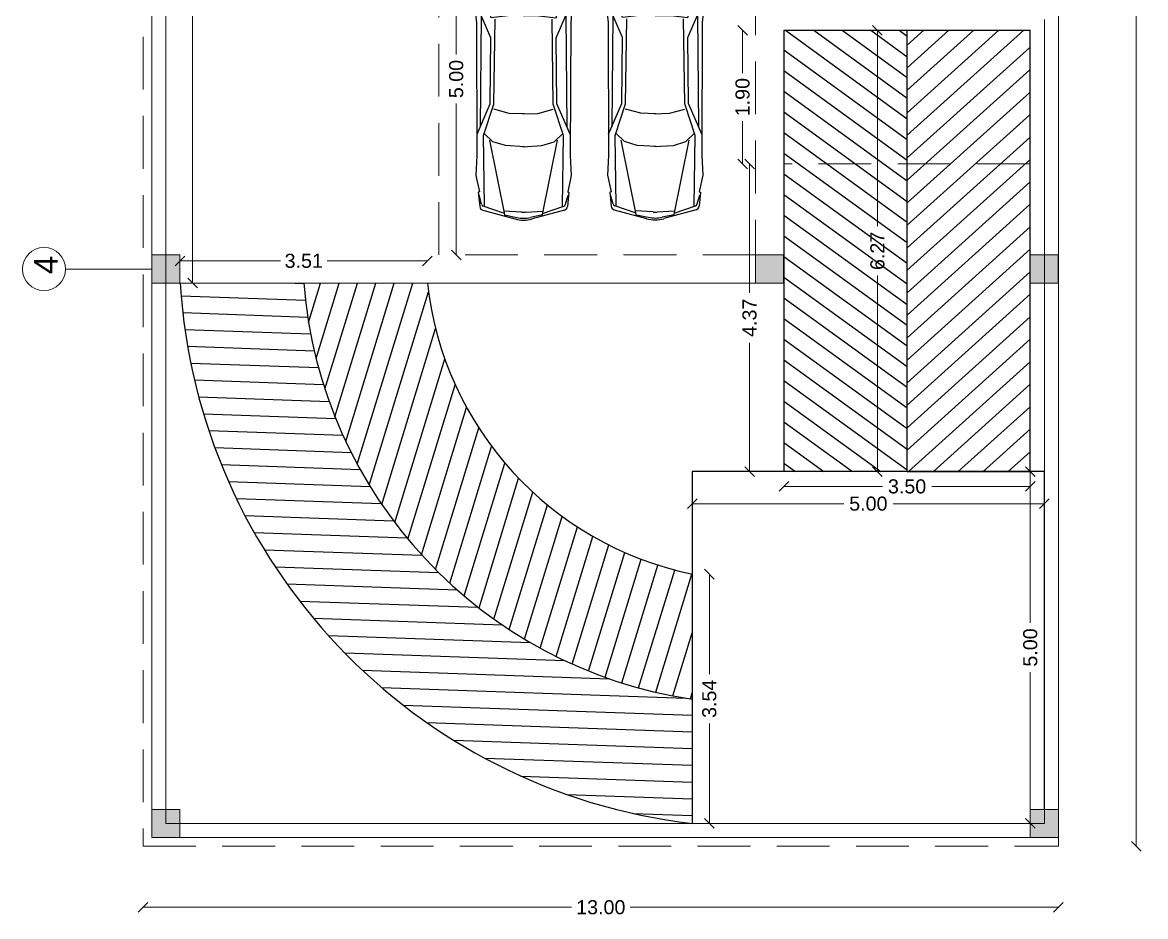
# Model space of a CAD drawing. Header units: metres. Extents: x -355 to 973, y -73 to 238.
# Drawn here: x -61.97 to -46.02, y 142.23 to 154.93 of the extents above; entities that cross this region are included whole.
import ezdxf

# ---------------------------------------------------------------- set-up
doc = ezdxf.new("R2010")
doc.units = ezdxf.units.M
doc.header["$LTSCALE"] = 3
doc.header["$MEASUREMENT"] = 0
for name, pattern in [('1', [30, 6, 6, 6, 6, 6]), ('202$0$HIDDEN', [0.375, 0.25, -0.125]), ('ACAD_ISO02W100', [15, 12, -3]), ('DASHED2', [0.375, 0.25, -0.125])]:
    doc.linetypes.add(name, pattern=pattern)
for name, color, linetype in [('01B', 10, 'Continuous'), ('1', 1, 'Continuous'), ('4', 4, 'ACAD_ISO02W100'), ('CAR', 1, 'Continuous')]:
    doc.layers.add(name, color=color, linetype=linetype)
for name, color, linetype, lineweight in [('05', 21, 'Continuous', 5), ('15', 63, 'DASHED2', 15), ('alaem', 230, 'Continuous', 5)]:
    doc.layers.add(name, color=color, linetype=linetype, lineweight=lineweight)
doc.styles.get("Standard").update_dxf_attribs({"font": 'arial.ttf'})
doc.dimstyles.new('ahmad', dxfattribs={"dimtxt": 0.2, "dimasz": 0.1375, "dimexe": 0, "dimexo": 0.0625, "dimgap": 0.09, "dimtad": 0, "dimzin": 0, "dimdsep": 46, "dimtxsty": 'Standard', "dimblk": 'OBLIQUE', "dimcen": 0.09, "dimclrd": 245, "dimclrt": 61, "dimadec": 0, "dimazin": 0, "dimtfac": 1, "dimtofl": 0, "dimtmove": 0, "dimatfit": 3, "dimldrblk": 'OBLIQUE', "dimfxl": 0, "dimfxlon": 1, "dimtolj": 1, "dimtzin": 0, "dimlwd": 13, "dimarcsym": 0})

# ---------------------------------------------------------------- blocks, each defined once
blk = doc.blocks.new('_Oblique')
at = {"color": 0, "linetype": 'ByBlock', "lineweight": -2}
blk.add_line((-0.5, -0.5), (0.5, 0.5), dxfattribs=at)
blk = doc.blocks.new('*D1168')
at = {"layer": '05', "color": 245, "linetype": '1', "lineweight": 13, "transparency": 16777216}
for p, q in [((-46.149, 168.227), (-46.149, 156.156)), ((-46.149, 143.227), (-46.149, 155.298))]:
    blk.add_line(p, q, dxfattribs=at)
at = {"layer": 'Defpoints', "color": 0, "linetype": '1', "transparency": 16777216}
for p in [(-47.254, 168.227), (-47.254, 143.227), (-46.149, 143.227)]:
    blk.add_point(p, dxfattribs=at)
at = {"layer": '05', "color": 245, "linetype": '1', "lineweight": 13, "transparency": 16777216, "xscale": 0.1375, "yscale": 0.1375, "zscale": 0.1375}
for p, rotation in [((-46.149, 168.227), 90), ((-46.149, 143.227), 270)]:
    blk.add_blockref('_Oblique', p, dxfattribs=dict(at, rotation=rotation))
at = {"layer": '05', "color": 61, "linetype": '1', "transparency": 16777216, "insert": (-46.149, 155.727), "char_height": 0.2, "attachment_point": 5, "rotation": 90}
blk.add_mtext('\\A1;25.00', dxfattribs=at)
blk = doc.blocks.new('*D1169')
at = {"layer": '4', "color": 245, "linetype": '1', "lineweight": 13, "transparency": 16777216}
for p, q in [((-60.254, 142.359), (-54.171, 142.359)), ((-47.254, 142.359), (-53.336, 142.359))]:
    blk.add_line(p, q, dxfattribs=at)
at = {"layer": 'Defpoints', "color": 0, "linetype": '1', "transparency": 16777216}
for p in [(-60.254, 143.35), (-47.254, 143.35), (-60.254, 142.359)]:
    blk.add_point(p, dxfattribs=at)
at = {"layer": '4', "color": 245, "linetype": '1', "lineweight": 13, "transparency": 16777216, "xscale": 0.1375, "yscale": 0.1375, "zscale": 0.1375, "rotation": 180}
blk.add_blockref('_Oblique', (-60.254, 142.359), dxfattribs=at)
at = {"layer": '4', "color": 245, "linetype": '1', "lineweight": 13, "transparency": 16777216, "xscale": 0.1375, "yscale": 0.1375, "zscale": 0.1375}
blk.add_blockref('_Oblique', (-47.254, 142.359), dxfattribs=at)
at = {"layer": '4', "color": 61, "linetype": '1', "transparency": 16777216, "insert": (-53.754, 142.359), "char_height": 0.2, "attachment_point": 5}
blk.add_mtext('\\A1;13.00', dxfattribs=at)
blk = doc.blocks.new('fghhyh')
at = {"layer": 'alaem', "linetype": '1'}
h = blk.add_hatch(color=256, dxfattribs=at)
h.dxf.hatch_style = 1
h.paths.add_polyline_path([(280.396, 190.296), (280.396, 190.696), (279.996, 190.696), (279.996, 190.296)])
blk.add_lwpolyline([(279.996, 190.696), (279.996, 190.296), (280.396, 190.296), (280.396, 190.696)], close=True, dxfattribs=at)
blk = doc.blocks.new('*D1170')
at = {"layer": '01B', "color": 245, "linetype": '1', "lineweight": 13, "transparency": 16777216}
for p, q in [((-49.825, 154.819), (-49.825, 152.035)), ((-49.825, 148.55), (-49.825, 151.334))]:
    blk.add_line(p, q, dxfattribs=at)
at = {"layer": 'Defpoints', "color": 0, "linetype": '1', "transparency": 16777216}
for p in [(-49.404, 154.819), (-49.825, 148.55), (-49.404, 148.55)]:
    blk.add_point(p, dxfattribs=at)
at = {"layer": '01B', "color": 245, "linetype": '1', "lineweight": 13, "transparency": 16777216, "xscale": 0.1375, "yscale": 0.1375, "zscale": 0.1375}
for p, rotation in [((-49.825, 154.819), 90), ((-49.825, 148.55), 270)]:
    blk.add_blockref('_Oblique', p, dxfattribs=dict(at, rotation=rotation))
at = {"layer": '01B', "color": 61, "linetype": '1', "transparency": 16777216, "insert": (-49.825, 151.685), "char_height": 0.2, "attachment_point": 5, "rotation": 90}
blk.add_mtext('\\A1;6.27', dxfattribs=at)
blk = doc.blocks.new('*D1171')
at = {"layer": '01B', "color": 245, "linetype": '1', "lineweight": 13, "transparency": 16777216}
for p, q in [((-51.74, 154.819), (-51.74, 154.21)), ((-51.74, 152.92), (-51.74, 153.53))]:
    blk.add_line(p, q, dxfattribs=at)
at = {"layer": 'Defpoints', "color": 0, "linetype": '1', "transparency": 16777216}
for p in [(-51.154, 154.819), (-51.74, 152.92), (-51.154, 152.92)]:
    blk.add_point(p, dxfattribs=at)
at = {"layer": '01B', "color": 245, "linetype": '1', "lineweight": 13, "transparency": 16777216, "xscale": 0.1375, "yscale": 0.1375, "zscale": 0.1375}
for p, rotation in [((-51.74, 154.819), 90), ((-51.74, 152.92), 270)]:
    blk.add_blockref('_Oblique', p, dxfattribs=dict(at, rotation=rotation))
at = {"layer": '01B', "color": 61, "linetype": '1', "transparency": 16777216, "insert": (-51.74, 153.87), "char_height": 0.2, "attachment_point": 5, "rotation": 90}
blk.add_mtext('\\A1;1.90', dxfattribs=at)
blk = doc.blocks.new('*D1172')
at = {"layer": '01B', "color": 245, "linetype": '1', "lineweight": 13, "transparency": 16777216}
for p, q in [((-51.641, 152.92), (-51.641, 151.089)), ((-51.641, 148.55), (-51.641, 150.381))]:
    blk.add_line(p, q, dxfattribs=at)
at = {"layer": 'Defpoints', "color": 0, "linetype": '1', "transparency": 16777216}
for p in [(-51.154, 152.92), (-51.641, 148.55), (-51.154, 148.55)]:
    blk.add_point(p, dxfattribs=at)
at = {"layer": '01B', "color": 245, "linetype": '1', "lineweight": 13, "transparency": 16777216, "xscale": 0.1375, "yscale": 0.1375, "zscale": 0.1375}
for p, rotation in [((-51.641, 152.92), 90), ((-51.641, 148.55), 270)]:
    blk.add_blockref('_Oblique', p, dxfattribs=dict(at, rotation=rotation))
at = {"layer": '01B', "color": 61, "linetype": '1', "transparency": 16777216, "insert": (-51.641, 150.735), "char_height": 0.2, "attachment_point": 5, "rotation": 90}
blk.add_mtext('\\A1;4.37', dxfattribs=at)
blk = doc.blocks.new('CARP5')
at = {"layer": 'CAR'}
for p, q in [((-174.7, 46.5), (-186.8, 2.3)), ((-150.4, 52.6), (-169.9, 50.6)), ((-166.7, 48.1), (-154.4, 51.5)), ((-149.8, 50.5), (-150.4, 52.6)), ((-127.1, 55.7), (-149.8, 51)), ((-100, 54.6), (-127.1, 55.7)), ((82.4, 55.1), (-100, 54.6)), ((-70.8, 54.3), (-28.9, 36.1)), ((92.4, 48.6), (-60.6, 49.9)), ((61.7, 35.2), (92.4, 48.6)), ((94.5, 56.3), (82.4, 55.1)), ((125.1, 53.9), (110.6, 56)), ((182.5, 48.2), (125.1, 53.9)), ((184.9, 0.1), (180.8, 48.1)), ((186.7, 0.1), (182.5, 48.2)), ((-183.3, 15.9), (-78.9, 36.9)), ((-179.4, 16.5), (-169.2, 45.7)), ((-169.4, 43.9), (-72.5, 45.4)), ((-86.3, 15.3), (-80.9, 32.6)), ((-80.9, 32.6), (-69.6, 44.3)), ((-72.5, 45.4), (-29.2, 31.2)), ((-42, 10.1), (-36.4, 31.3)), ((-29.2, 31.2), (87.3, 29.5)), ((-28.9, 36.1), (61.7, 35.2)), ((89.3, 35.1), (116.6, 42.7)), ((91.9, 11.8), (89.3, 35.1)), ((116.8, 42.8), (116.8, 42.8)), ((126.1, 41.3), (129.9, 38.8)), ((129.1, 40.3), (181.1, 40.4)), ((129.1, 40.3), (137.2, 24)), ((-181.4, 16.2), (-184.9, -0.1)), ((-177.7, -6.8), (-176.2, 17.3)), ((137.2, 24), (140, 8.1)), ((-87.8, -10.8), (-86.3, 15.3)), ((-42.8, -10.5), (-42, 10.1)), ((92.2, -10.3), (91.9, 11.8)), ((139.9, 8.1), (140.7, -9)), ((-177.7, -12.3), (-176.2, -36.4)), ((-87.8, -8.4), (-86.3, -34.5)), ((-42.8, -8.6), (-42, -29.2)), ((92.2, -8.9), (91.9, -31)), ((140, -27.2), (140.7, -10.1)), ((-174.7, -65.6), (-186.8, -21.5)), ((-181.4, -35.4), (-184.9, -19)), ((-42, -29.2), (-36.4, -50.4)), ((137.2, -43.1), (140, -27.2)), ((184.9, -19.3), (180.8, -67.3)), ((186.7, -19.3), (182.5, -67.3)), ((-183.3, -35), (-78.9, -56.1)), ((-179.4, -35.6), (-169.2, -64.9)), ((-86.3, -34.5), (-80.9, -51.7)), ((91.9, -31), (89.3, -54.3)), ((129.1, -59.4), (137.2, -43.1)), ((-80.9, -51.7), (-69.6, -63.5)), ((-72.5, -64.5), (-29.2, -50.3)), ((-70.8, -73.5), (-28.9, -55.2)), ((-29.2, -50.3), (87.3, -48.6)), ((-28.9, -55.2), (61.7, -54.4)), ((61.7, -54.4), (92.4, -67.7)), ((89.3, -54.3), (116.8, -61.9)), ((126.1, -60.4), (129.9, -57.9)), ((129.1, -59.4), (181.1, -59.6)), ((-150.4, -71.7), (-169.9, -69.7)), ((-169.4, -63), (-72.5, -64.5)), ((-166.7, -67.3), (-154.4, -70.7)), ((-149.8, -69.7), (-150.4, -71.7)), ((-127.1, -74.9), (-149.8, -70.1)), ((-100, -73.7), (-127.1, -74.9)), ((82.4, -74.2), (-100, -73.7)), ((92.4, -67.7), (-60.6, -69)), ((94.5, -75.4), (82.4, -74.2)), ((125.1, -73), (110.6, -75.1)), ((182.5, -67.3), (125.1, -73))]:
    blk.add_line(p, q, dxfattribs=at)
for centre, radius, start, end in [((-169.3, 45), 5.63, 95.8102, 164.6615), ((-165.7, 44.5), 3.75, 105.4862, 160.7894), ((101.1, -11), 67.6, 81.9284, 95.6257), ((119.9, 31.9), 11.3, 56.264, 106.8198), ((-143.4, -9.6), 45.1, 164.6615, 195.3385), ((72.7, -9.6), 112.6, 355.0592, 4.9408), ((74.5, -9.6), 112.6, 355.0592, 4.9408), ((-140.9, -9.6), 45.1, 167.9052, 192.0948), ((-132.7, -9.6), 45.1, 176.4735, 183.5265), ((119.9, -51.1), 11.3, 254.4694, 303.7359), ((-169.3, -64.1), 5.63, 195.3385, 264.1898), ((-165.7, -63.6), 3.75, 199.2106, 254.5138), ((101.1, -8.2), 67.6, 264.3743, 278.0716)]:
    blk.add_arc(centre, radius, start, end, dxfattribs=at)
blk = doc.blocks.new('A$C1D69598D')
at = {"layer": 'CAR'}
blk.add_blockref('CARP5', (188.3, 75.7), dxfattribs=at)
blk = doc.blocks.new('rdydry')
at = {"layer": '15'}
for p, q in [((17.296, 218.158), (21.796, 218.158)), ((17.296, 213.158), (17.296, 218.158)), ((21.796, 218.158), (21.796, 213.158)), ((21.796, 213.158), (17.296, 213.158))]:
    blk.add_line(p, q, dxfattribs=at)
at = {"layer": '15', "xscale": 0.01035204405718559, "yscale": 0.01035204405718559, "zscale": 0.01035204405718559, "rotation": 90}
for p in [(19.186, 213.656), (21.055, 213.659)]:
    blk.add_blockref('A$C1D69598D', p, dxfattribs=at)
blk = doc.blocks.new('*D1189')
at = {"layer": '4', "color": 245, "lineweight": 13, "transparency": 16777216}
for p, q in [((-55.807, 156.627), (-55.807, 154.476)), ((-55.807, 151.627), (-55.807, 153.778))]:
    blk.add_line(p, q, dxfattribs=at)
at = {"layer": 'Defpoints', "color": 0, "transparency": 16777216}
for p in [(-56.055, 156.627), (-55.807, 156.627), (-56.055, 151.627)]:
    blk.add_point(p, dxfattribs=at)
at = {"layer": '4', "color": 245, "lineweight": 13, "transparency": 16777216, "xscale": 0.1375, "yscale": 0.1375, "zscale": 0.1375}
for p, rotation in [((-55.807, 156.627), 90), ((-55.807, 151.627), 270)]:
    blk.add_blockref('_Oblique', p, dxfattribs=dict(at, rotation=rotation))
at = {"layer": '4', "color": 61, "transparency": 16777216, "insert": (-55.807, 154.127), "char_height": 0.2, "attachment_point": 5, "rotation": 90}
blk.add_mtext('\\A1;5.00', dxfattribs=at)
blk = doc.blocks.new('*D1190')
at = {"layer": '4', "color": 245, "lineweight": 13, "transparency": 16777216}
for p, q in [((-51.154, 148.338), (-49.753, 148.338)), ((-47.654, 148.338), (-49.054, 148.338))]:
    blk.add_line(p, q, dxfattribs=at)
at = {"layer": 'Defpoints', "color": 0, "transparency": 16777216}
for p in [(-51.154, 148.55), (-47.654, 148.549), (-47.654, 148.338)]:
    blk.add_point(p, dxfattribs=at)
at = {"layer": '4', "color": 245, "lineweight": 13, "transparency": 16777216, "xscale": 0.1375, "yscale": 0.1375, "zscale": 0.1375, "rotation": 180}
blk.add_blockref('_Oblique', (-51.154, 148.338), dxfattribs=at)
at = {"layer": '4', "color": 245, "lineweight": 13, "transparency": 16777216, "xscale": 0.1375, "yscale": 0.1375, "zscale": 0.1375}
blk.add_blockref('_Oblique', (-47.654, 148.338), dxfattribs=at)
at = {"layer": '4', "color": 61, "transparency": 16777216, "insert": (-49.404, 148.338), "char_height": 0.2, "attachment_point": 5}
blk.add_mtext('\\A1;3.50', dxfattribs=at)
blk = doc.blocks.new('*D1137')
at = {"layer": '4', "color": 245, "lineweight": 13, "transparency": 16777216}
for p, q in [((-52.454, 148.093), (-50.303, 148.093)), ((-47.454, 148.093), (-49.604, 148.093))]:
    blk.add_line(p, q, dxfattribs=at)
at = {"layer": 'Defpoints', "color": 0, "transparency": 16777216}
for p in [(-52.454, 148.55), (-47.454, 148.55), (-52.454, 148.093)]:
    blk.add_point(p, dxfattribs=at)
at = {"layer": '4', "color": 245, "lineweight": 13, "transparency": 16777216, "xscale": 0.1375, "yscale": 0.1375, "zscale": 0.1375, "rotation": 180}
blk.add_blockref('_Oblique', (-52.454, 148.093), dxfattribs=at)
at = {"layer": '4', "color": 245, "lineweight": 13, "transparency": 16777216, "xscale": 0.1375, "yscale": 0.1375, "zscale": 0.1375}
blk.add_blockref('_Oblique', (-47.454, 148.093), dxfattribs=at)
at = {"layer": '4', "color": 61, "transparency": 16777216, "insert": (-49.954, 148.093), "char_height": 0.2, "attachment_point": 5}
blk.add_mtext('\\A1;5.00', dxfattribs=at)
blk = doc.blocks.new('*D1191')
at = {"layer": '4', "color": 245, "lineweight": 13, "transparency": 16777216}
for p, q in [((-47.654, 148.55), (-47.654, 146.399)), ((-47.654, 143.55), (-47.654, 145.701))]:
    blk.add_line(p, q, dxfattribs=at)
at = {"layer": 'Defpoints', "color": 0, "transparency": 16777216}
for p in [(-47.454, 148.55), (-47.654, 143.55), (-47.454, 143.55)]:
    blk.add_point(p, dxfattribs=at)
at = {"layer": '4', "color": 245, "lineweight": 13, "transparency": 16777216, "xscale": 0.1375, "yscale": 0.1375, "zscale": 0.1375}
for p, rotation in [((-47.654, 148.55), 90), ((-47.654, 143.55), 270)]:
    blk.add_blockref('_Oblique', p, dxfattribs=dict(at, rotation=rotation))
at = {"layer": '4', "color": 61, "transparency": 16777216, "insert": (-47.654, 146.05), "char_height": 0.2, "attachment_point": 5, "rotation": 90}
blk.add_mtext('\\A1;5.00', dxfattribs=at)
blk = doc.blocks.new('*D1192')
at = {"layer": '4', "color": 245, "lineweight": 13, "transparency": 16777216}
for p, q in [((-52.212, 147.092), (-52.212, 145.67)), ((-52.212, 143.55), (-52.212, 144.972))]:
    blk.add_line(p, q, dxfattribs=at)
at = {"layer": 'Defpoints', "color": 0, "transparency": 16777216}
for p in [(-52.454, 147.092), (-52.454, 143.55), (-52.212, 143.55)]:
    blk.add_point(p, dxfattribs=at)
at = {"layer": '4', "color": 245, "lineweight": 13, "transparency": 16777216, "xscale": 0.1375, "yscale": 0.1375, "zscale": 0.1375}
for p, rotation in [((-52.212, 147.092), 90), ((-52.212, 143.55), 270)]:
    blk.add_blockref('_Oblique', p, dxfattribs=dict(at, rotation=rotation))
at = {"layer": '4', "color": 61, "transparency": 16777216, "insert": (-52.212, 145.321), "char_height": 0.2, "attachment_point": 5, "rotation": 90}
blk.add_mtext('\\A1;3.54', dxfattribs=at)
blk = doc.blocks.new('*D1193')
at = {"layer": '4', "color": 245, "lineweight": 13, "transparency": 16777216}
for p, q in [((-59.728, 151.543), (-58.302, 151.543)), ((-56.216, 151.543), (-57.641, 151.543))]:
    blk.add_line(p, q, dxfattribs=at)
at = {"layer": 'Defpoints', "color": 0, "transparency": 16777216}
for p in [(-56.216, 151.543), (-59.728, 151.227), (-56.216, 151.227)]:
    blk.add_point(p, dxfattribs=at)
at = {"layer": '4', "color": 245, "lineweight": 13, "transparency": 16777216, "xscale": 0.1375, "yscale": 0.1375, "zscale": 0.1375, "rotation": 180}
blk.add_blockref('_Oblique', (-59.728, 151.543), dxfattribs=at)
at = {"layer": '4', "color": 245, "lineweight": 13, "transparency": 16777216, "xscale": 0.1375, "yscale": 0.1375, "zscale": 0.1375}
blk.add_blockref('_Oblique', (-56.216, 151.543), dxfattribs=at)
at = {"layer": '4', "color": 61, "transparency": 16777216, "insert": (-57.972, 151.543), "char_height": 0.2, "attachment_point": 5}
blk.add_mtext('\\A1;3.51', dxfattribs=at)
blk = doc.blocks.new('*D1215')
at = {"layer": '4', "color": 245, "lineweight": 13, "transparency": 16777216}
for p, q in [((-59.551, 162.827), (-59.551, 157.445)), ((-59.551, 151.227), (-59.551, 156.609))]:
    blk.add_line(p, q, dxfattribs=at)
at = {"layer": 'Defpoints', "color": 0, "transparency": 16777216}
for p in [(-59.731, 162.827), (-59.731, 151.227), (-59.551, 151.227)]:
    blk.add_point(p, dxfattribs=at)
at = {"layer": '4', "color": 245, "lineweight": 13, "transparency": 16777216, "xscale": 0.1375, "yscale": 0.1375, "zscale": 0.1375}
for p, rotation in [((-59.551, 162.827), 90), ((-59.551, 151.227), 270)]:
    blk.add_blockref('_Oblique', p, dxfattribs=dict(at, rotation=rotation))
at = {"layer": '4', "color": 61, "transparency": 16777216, "insert": (-59.551, 157.027), "char_height": 0.2, "attachment_point": 5, "rotation": 90}
blk.add_mtext('\\A1;11.60', dxfattribs=at)

msp = doc.modelspace()

# ---------------------------------------------------------------- hatches: boundary and pattern name
at = {"layer": '01B', "linetype": '1'}
h = msp.add_hatch(dxfattribs=at)
h.set_pattern_fill('ANSI31', color=256, scale=1.9, angle=99)
h.set_pattern_definition([(144, (-245.619, -29.73672), (-0.139599, -0.19214154), [])])
h.paths.add_polyline_path([(-49.404, 152.92), (-51.154, 152.92), (-51.154, 148.55), (-49.404, 148.55)])
h.paths.add_polyline_path([(-49.404, 154.819), (-51.154, 154.819), (-51.154, 152.92), (-49.404, 152.92)])
h = msp.add_hatch(dxfattribs=at)
h.set_pattern_fill('ANSI31', color=256, scale=1.9, angle=177)
h.set_pattern_definition([(222, (-245.619, -29.73672), (0.15891852, -0.1764969), [])])
h.paths.add_polyline_path([(-47.662, 154.72), (-47.654, 154.819), (-49.404, 154.819), (-49.404, 152.92), (-47.662, 152.92)])
h.paths.add_polyline_path([(-47.654, 152.55), (-47.654, 152.92), (-49.404, 152.92), (-49.404, 148.55), (-47.654, 148.55)])
h = msp.add_hatch(dxfattribs=at)
h.set_pattern_fill('ANSI31', color=256, scale=1.9, angle=133)
h.set_pattern_definition([(178, (-229.1577, -29.82587), (-0.00828863, -0.23735532), [])])
h.paths.add_polyline_path([(-57.973, 151.227), (-59.728, 151.227, 0.362618), (-52.454, 143.55), (-52.454, 145.315, -0.348954)])
h.paths.add_polyline_path([(-56.616, 147.401), (-56.176, 146.931), (-55.875, 147.212), (-56.314, 147.682)], flags=24)
h = msp.add_hatch(dxfattribs=at)
h.set_pattern_fill('ANSI31', color=256, scale=2, angle=208)
h.set_pattern_definition([(253, (-229.1577, -29.82587), (0.2390762, -0.07309293), [])])
h.paths.add_polyline_path([(-56.216, 151.227), (-57.973, 151.227, 0.348954), (-52.454, 145.315), (-52.454, 147.092, -0.325372)])
h.paths.add_polyline_path([(-56.616, 147.401), (-56.176, 146.931), (-55.875, 147.212), (-56.314, 147.682)], flags=25)

# ---------------------------------------------------------------- linework, layer by layer
for p, q in [((-47.454, 148.55), (-52.454, 148.55)), ((-52.454, 148.55), (-52.454, 143.55)), ((-47.454, 143.75), (-47.454, 148.55))]:
    msp.add_line(p, q)
at = {"linetype": '1'}
msp.add_line((-47.454, 148.55), (-47.654, 148.55), dxfattribs=at)
msp.add_line((-47.454, 148.55), (-47.654, 148.55), dxfattribs=at)
at = {"layer": '01B', "linetype": '1'}
for p, q in [((-51.154, 154.819), (-51.154, 148.55)), ((-51.154, 154.819), (-47.654, 154.819)), ((-49.404, 148.55), (-49.404, 154.819)), ((-47.654, 148.549), (-47.654, 154.819)), ((-47.654, 148.55), (-47.654, 152.55)), ((-49.404, 148.55), (-47.654, 148.549)), ((-47.454, 148.55), (-47.654, 148.549))]:
    msp.add_line(p, q, dxfattribs=at)
for radius, start, end in [(8.25, 183.5927, 263.3189), (6.5, 184.5618, 261.5083), (4.75, 186.2483, 258.342)]:
    msp.add_arc((-51.494, 151.744), radius, start, end, dxfattribs=at)
at = {"layer": '05', "linetype": '202$0$HIDDEN'}
for p, q in [((-60.254, 168.227), (-60.254, 143.35)), ((-47.662, 152.92), (-51.154, 152.92)), ((-60.254, 143.35), (-60.254, 143.227)), ((-60.254, 143.227), (-47.254, 143.227)), ((-47.254, 143.227), (-47.254, 143.35))]:
    msp.add_line(p, q, dxfattribs=at)
at = {"layer": '05', "color": 0, "linetype": '1'}
for p, q in [((-60.131, 168.227), (-60.131, 151.227)), ((-59.931, 151.227), (-51.154, 151.227))]:
    msp.add_line(p, q, dxfattribs=at)
at = {"layer": '05', "lineweight": 9}
msp.add_line((-60.131, 151.427), (-61.355, 151.427), dxfattribs=at)
at = {"layer": '05', "color": 0, "linetype": '1'}
msp.add_lwpolyline([(-47.254, 143.35), (-47.254, 168.227), (-60.131, 168.227), (-60.131, 143.35)], close=True, dxfattribs=at)
msp.add_lwpolyline([(-47.454, 161.673), (-47.454, 168.027), (-59.931, 168.027), (-59.931, 143.55), (-47.454, 143.55), (-47.454, 154.973)], dxfattribs=at)
at = {"layer": '05', "lineweight": 9}
msp.add_circle((-61.661, 151.427), 0.306, dxfattribs=at)

# ---------------------------------------------------------------- block references
at = {"layer": '1', "linetype": '202$0$HIDDEN'}
msp.add_blockref('rdydry', (-73.352, -61.531), dxfattribs=at)
at = {"layer": 'alaem', "linetype": '1'}
for p in [(-340.127, -39.069), (-331.553, -39.069), (-327.653, -39.069), (-340.127, -46.946), (-327.65, -46.946)]:
    msp.add_blockref('fghhyh', p, dxfattribs=at)

# ---------------------------------------------------------------- texts
at = {"layer": '05', "lineweight": 9, "insert": (-61.468, 151.355), "char_height": 0.334, "width": 2.97674, "attachment_point": 7, "rotation": 90}
msp.add_mtext('4', dxfattribs=at)

# ---------------------------------------------------------------- dimensions: what is measured, and where the dimension line sits
at = {"layer": '01B', "linetype": '1'}
for base, p1, p2, picture, middle in [((-51.74, 152.92), (-51.154, 154.819), (-51.154, 152.92), '*D1171', (-51.74, 153.87)), ((-49.825, 148.55), (-49.404, 154.819), (-49.404, 148.55), '*D1170', (-49.825, 151.685)), ((-51.641, 148.55), (-51.154, 152.92), (-51.154, 148.55), '*D1172', (-51.641, 150.735))]:
    dim = msp.add_linear_dim(base=base, p1=p1, p2=p2, angle=90, dimstyle='ahmad', dxfattribs=at)
    dim.commit()
    dim.dimension.update_dxf_attribs({"geometry": picture, "text_midpoint": middle})
at = {"layer": '05', "color": 0, "linetype": '1'}
dim = msp.add_linear_dim(base=(-46.149, 143.227), p1=(-47.254, 168.227), p2=(-47.254, 143.227), angle=90, dimstyle='ahmad', dxfattribs=at)
dim.commit()
dim.dimension.update_dxf_attribs({"geometry": '*D1168', "text_midpoint": (-46.149, 155.727)})
at = {"layer": '4', "color": 0}
for base, p1, p2, picture, middle in [((-59.551, 151.227), (-59.731, 162.827), (-59.731, 151.227), '*D1215', (-59.551, 157.027)), ((-55.807, 156.627), (-56.055, 151.627), (-56.055, 156.627), '*D1189', (-55.807, 154.127)), ((-47.654, 143.55), (-47.454, 148.55), (-47.454, 143.55), '*D1191', (-47.654, 146.05)), ((-52.212, 143.55), (-52.454, 147.092), (-52.454, 143.55), '*D1192', (-52.212, 145.321))]:
    dim = msp.add_linear_dim(base=base, p1=p1, p2=p2, angle=90, dimstyle='ahmad', dxfattribs=at)
    dim.commit()
    dim.dimension.update_dxf_attribs({"geometry": picture, "text_midpoint": middle})
for base, p1, p2, picture, middle in [((-56.216, 151.543), (-59.728, 151.227), (-56.216, 151.227), '*D1193', (-57.972, 151.543)), ((-52.454, 148.093), (-47.454, 148.55), (-52.454, 148.55), '*D1137', (-49.954, 148.093)), ((-47.654, 148.338), (-51.154, 148.55), (-47.654, 148.549), '*D1190', (-49.404, 148.338))]:
    dim = msp.add_linear_dim(base=base, p1=p1, p2=p2, dimstyle='ahmad', dxfattribs=at)
    dim.commit()
    dim.dimension.update_dxf_attribs({"geometry": picture, "text_midpoint": middle})
at = {"layer": '4', "linetype": '1'}
dim = msp.add_linear_dim(base=(-60.254, 142.359), p1=(-47.254, 143.35), p2=(-60.254, 143.35), dimstyle='ahmad', dxfattribs=at)
dim.commit()
dim.dimension.update_dxf_attribs({"geometry": '*D1169', "text_midpoint": (-53.754, 142.359)})

doc.saveas('drawing.dxf')
